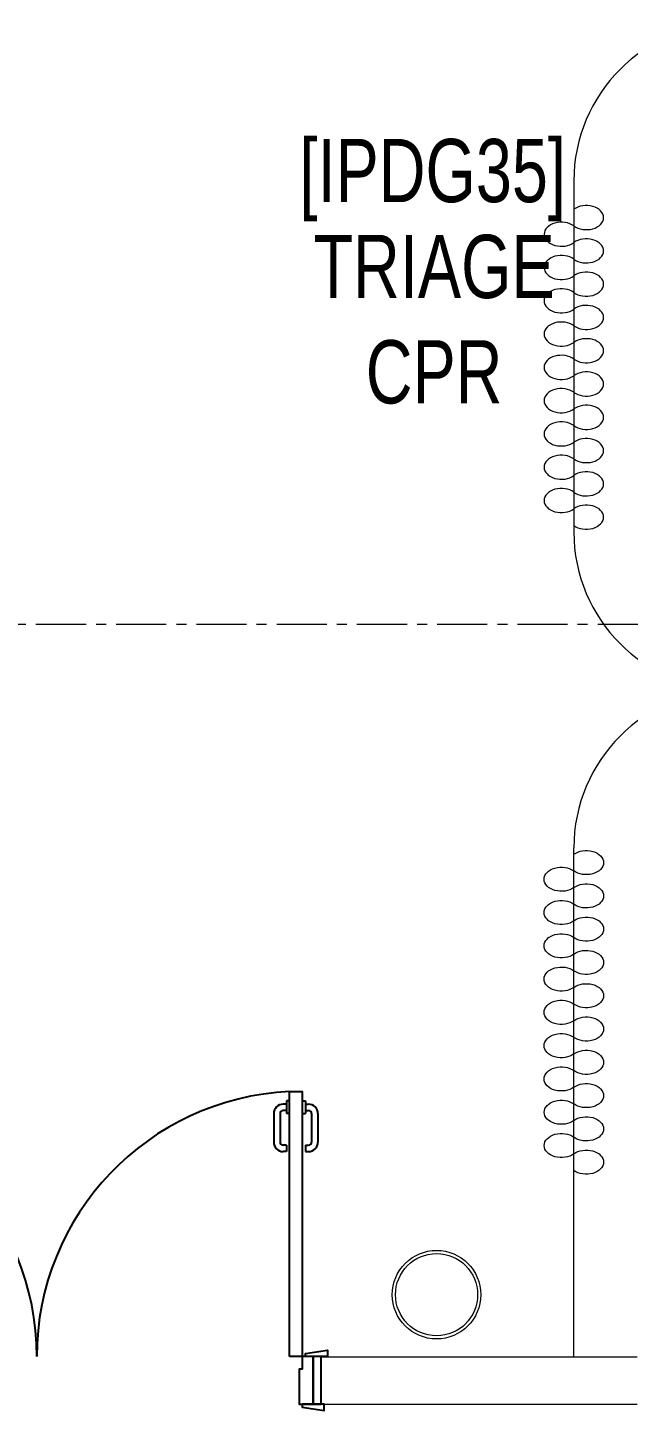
# Model space of a CAD drawing. Header units: millimetres. Extents: x 26027 to 581921, y 7230 to 233891.
# Drawn here: x 466707 to 468608, y 132658 to 137034 of the extents above; entities that cross this region are included whole.
import ezdxf

# ---------------------------------------------------------------- set-up
doc = ezdxf.new("R2010")
doc.units = ezdxf.units.MM
doc.header["$LTSCALE"] = 5
doc.linetypes.add('CENTER', pattern=[50.8, 31.75, -6.35, 6.35, -6.35])
for name, color, linetype, lineweight in [('72_EGR_BASE_TEXT', 7, 'Continuous', 5), ('Medical Equipment and Furniture', 163, 'Continuous', 0), ('Walls', 32, 'Continuous', 5)]:
    doc.layers.add(name, color=color, linetype=linetype, lineweight=lineweight)
doc.layers.add('axes', color=9, linetype='Continuous')
doc.layers.add('GE-ARCHITECTURAL_ELEMENTS', color=8, linetype='Continuous')
doc.layers.add('Wooden Joinery', color=7, linetype='Continuous', lineweight=5, true_color=0xffdcd1)
doc.styles.add('X3G_ENTITY_2587EA', font='swisscl.ttf', dxfattribs={"height": 200})

# ---------------------------------------------------------------- blocks, each defined once
blk = doc.blocks.new('WM00001-P')
blk.add_circle((0, 0), 0.14)
at = {"color": 8}
blk.add_circle((0, 0), 0.13, dxfattribs=at)
blk = doc.blocks.new('CURTAIN')
for centre, start, end in [((-0.3386, 0.0395), 313.5684, 226.4316), ((-0.1881, 0.0395), 313.5684, 226.4316), ((-0.0376, 0.0395), 313.5684, 226.4316), ((0.1129, 0.0395), 313.5684, 226.4316), ((0.2633, 0.0395), 313.5684, 226.4316), ((0.4138, 0.0395), 313.5684, 226.4316), ((0.5643, 0.0395), 313.5684, 226.4316), ((0.7148, 0.0395), 313.5684, 226.4316), ((0.8653, 0.0395), 313.5684, 226.4316), ((0.0376, -0.0395), 133.5684, 46.4316), ((0.1881, -0.0395), 133.5684, 46.4316), ((0.3386, -0.0395), 133.5684, 46.4316), ((0.4891, -0.0395), 133.5684, 46.4316), ((0.6396, -0.0395), 133.5684, 46.4316), ((0.79, -0.0395), 133.5684, 46.4316), ((0.9405, -0.0395), 133.5684, 46.4316), ((-0.4138, -0.0395), 133.5684, 46.4316), ((-0.2633, -0.0395), 133.5684, 46.4316), ((-0.1129, -0.0395), 133.5684, 46.4316)]:
    blk.add_arc(centre, 0.0546, start, end)
blk = doc.blocks.new('A$C009F45C9')
at = {"layer": 'GE-ARCHITECTURAL_ELEMENTS'}
for p, q in [((844, -1650), (754, -1650)), ((724, -1690), (724, -1680)), ((744, -1690), (724, -1690)), ((744, -1690), (744, -1680)), ((844, -1670), (754, -1670)), ((884, -1690), (844, -1690)), ((844, -1700), (844, -1690)), ((854, -1690), (854, -1680)), ((874, -1690), (874, -1680)), ((884, -1700), (884, -1690)), ((724, -1750), (724, -1760)), ((744, -1750), (724, -1750)), ((744, -1750), (744, -1760)), ((844, -1740), (844, -1750)), ((884, -1750), (844, -1750)), ((854, -1750), (854, -1760)), ((874, -1750), (874, -1760)), ((884, -1740), (884, -1750)), ((844, -1770), (754, -1770)), ((844, -1790), (754, -1790))]:
    blk.add_line(p, q, dxfattribs=at)
for points in [[(-75, -60), (-85, -60), (-95, 10), (-75, 10)], [(75, -50), (85, -50), (95, 20), (75, 20)], [(75, -100), (914, -100), (914, -60), (75, -60)], [(75, -1700), (914, -1700), (914, -1740), (75, -1740)], [(75, -1700), (914, -1700), (914, -1740), (75, -1740)], [(-75, -1740), (-85, -1740), (-95, -1810), (-75, -1810)], [(75, -1750), (85, -1750), (95, -1820), (75, -1820)]]:
    blk.add_lwpolyline(points, close=True, dxfattribs=at)
for points in [[(75, -25), (-75, -25), (-75, 0), (75, 0), (75, -25)], [(75, -25), (75, -60), (35, -60), (35, -70), (-75, -70), (-75, -25), (75, -25)], [(75, -1775), (75, -1740), (35, -1740), (35, -1730), (-75, -1730), (-75, -1775), (75, -1775)], [(75, -1775), (-75, -1775), (-75, -1800), (75, -1800), (75, -1775)]]:
    blk.add_lwpolyline(points, dxfattribs=at)
for centre, radius, start, end in [((75, -60), 840, 270, 357.2706), ((75, -1740), 840, 2.7294, 90), ((754, -1680), 30, 90, 180), ((844, -1680), 30, 0, 90), ((754, -1680), 10, 90, 180), ((844, -1680), 10, 0, 90), ((754, -1760), 30, 180, 270), ((754, -1760), 10, 180, 270), ((844, -1760), 10, 270, 0), ((844, -1760), 30, 270, 0)]:
    blk.add_arc(centre, radius, start, end, dxfattribs=at)

msp = doc.modelspace()

# ---------------------------------------------------------------- linework, layer by layer
at = {"layer": 'axes', "linetype": 'CENTER', "lineweight": 0}
msp.add_line((580937.8, 135145.3, 2.4), (448568.3, 135145.3, 2.4), dxfattribs=at)
at = {"layer": 'Medical Equipment and Furniture'}
for p, q in [((468435.6, 136548.5, 2.4), (468435.6, 135438.3, 2.4)), ((468435.6, 132828.2, 2.4), (468435.6, 134438.4, 2.4))]:
    msp.add_line(p, q, dxfattribs=at)
for centre, start, end in [((468935.6, 136548.5, 2.4), 90, 180), ((468935.6, 135438.3, 2.4), 180, 270), ((468935.6, 134438.3, 2.4), 90, 180)]:
    msp.add_arc(centre, 500, start, end, dxfattribs=at)
at = {"layer": 'Walls'}
for p, q in [((467635.8, 132828.2, 2.4), (468635.8, 132828.2, 2.4)), ((467635.8, 132678.4, 2.4), (468635.8, 132678.4, 2.4))]:
    msp.add_line(p, q, dxfattribs=at)
at = {"layer": 'Walls', "elevation": 2.4}
msp.add_lwpolyline([(467635.8, 132828.4), (467635.8, 132678.2)], dxfattribs=at)

# ---------------------------------------------------------------- block references
at = {"layer": 'Medical Equipment and Furniture', "extrusion": (-1.26698e-09, 6.38299e-11, -1), "xscale": -699.9999999767327, "yscale": 1000, "zscale": 1000, "rotation": 270.0140701118491}
msp.add_blockref('CURTAIN', (-468435.6, 135774.6, -2.4), dxfattribs=at)
at = {"layer": 'Medical Equipment and Furniture', "extrusion": (-1.26698e-09, -6.38299e-11, -1), "xscale": 699.9999999767327, "yscale": 1000, "zscale": 1000, "rotation": 269.985929888151}
msp.add_blockref('CURTAIN', (-468435.6, 134102.1, -2.4), dxfattribs=at)
at = {"layer": 'Medical Equipment and Furniture', "xscale": 1000, "yscale": 1000, "zscale": 1000, "rotation": 101.9999999999856}
msp.add_blockref('WM00001-P', (468001.1, 133024.4, 2.4), dxfattribs=at)
at = {"layer": 'Wooden Joinery', "rotation": 89.9999999999999}
msp.add_blockref('A$C009F45C9', (465835.8, 132753.3, 2.4), dxfattribs=at)

# ---------------------------------------------------------------- texts
at = {"layer": '72_EGR_BASE_TEXT', "char_height": 200, "attachment_point": 2, "style": 'X3G_ENTITY_2587EA'}
for s, insert in [('[IPDG35]', (467989, 136681.8, 2.4)), ('TRIAGE^M^JCPR', (467993.4, 136378.3, 2.4))]:
    msp.add_mtext(s, dxfattribs=dict(at, insert=insert))

doc.saveas('drawing.dxf')
